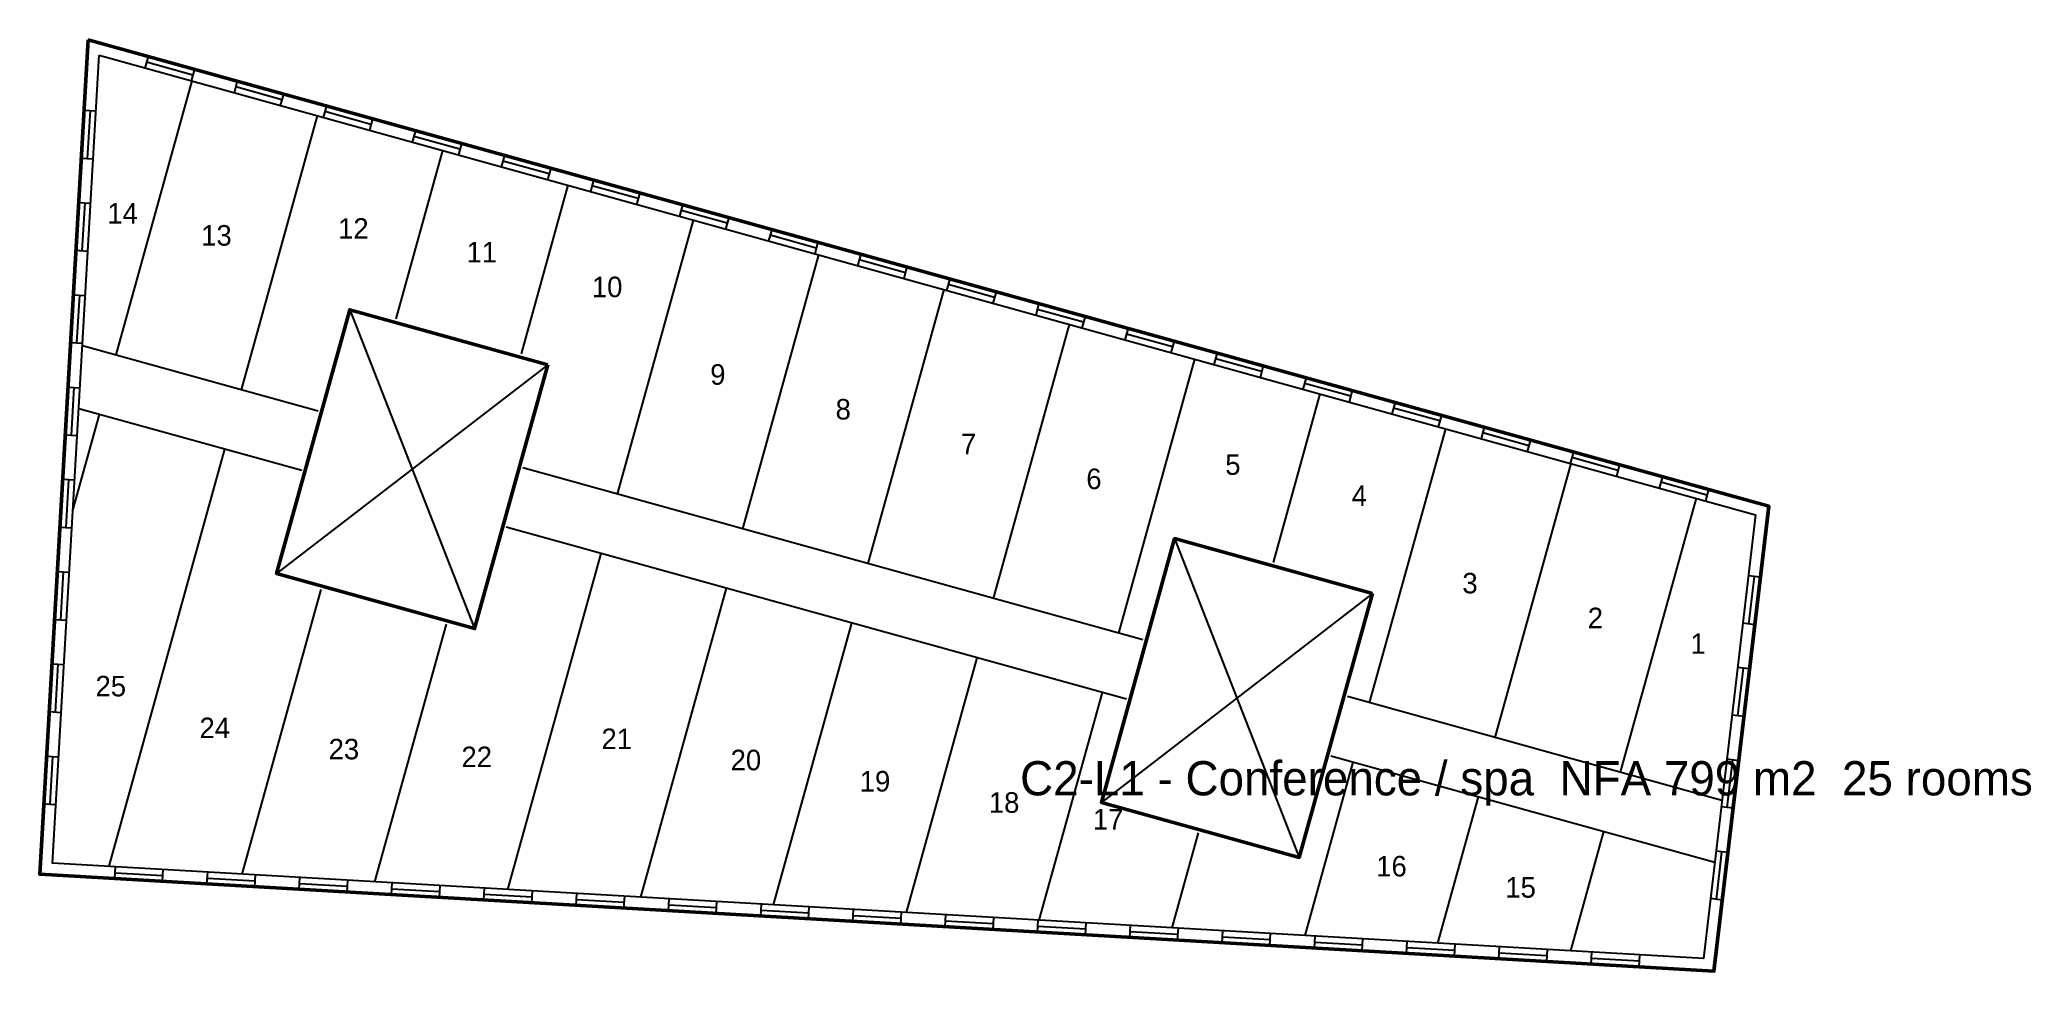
# Model space of a CAD drawing. Header units: metres. Extents: x -12.7 to 45.5, y -62.5 to -35.2.
import ezdxf
from ezdxf.enums import TextEntityAlignment as Align

# ---------------------------------------------------------------- set-up
doc = ezdxf.new("R2010")
doc.units = ezdxf.units.M
for name, color, linetype in [('CORE', 1, 'Continuous'), ('ROOMS', 4, 'Continuous'), ('TEXT', 250, 'Continuous'), ('WALL', 7, 'Continuous'), ('WINDOW', 5, 'Continuous')]:
    doc.layers.add(name, color=color, linetype=linetype)

msp = doc.modelspace()

# ---------------------------------------------------------------- linework, layer by layer
at = {"layer": 'CORE'}
for p, q in [((-3.615, -43.128), (0.028, -52.44)), ((2.167, -44.732), (-5.753, -50.836)), ((20.475, -49.811), (24.118, -59.124)), ((26.257, -51.415), (18.337, -57.52))]:
    msp.add_line(p, q, dxfattribs=at)
at = {"layer": 'CORE', "lineweight": 50}
for points in [[(2.167, -44.732), (-3.615, -43.128), (-5.753, -50.836), (0.028, -52.44)], [(26.257, -51.415), (20.475, -49.811), (18.337, -57.52), (24.118, -59.124)]]:
    msp.add_lwpolyline(points, close=True, dxfattribs=at)
at = {"layer": 'ROOMS'}
for p, q in [((-8.232, -36.443), (-10.453, -44.447)), ((-4.57, -37.459), (-6.791, -45.463)), ((-0.909, -38.475), (-2.274, -43.396)), ((2.753, -39.491), (1.388, -44.412)), ((6.415, -40.507), (4.194, -48.511)), ((10.077, -41.523), (7.856, -49.527)), ((13.738, -42.539), (11.517, -50.543)), ((17.4, -43.555), (15.179, -51.559)), ((-4.54, -46.088), (-11.426, -44.177)), ((21.062, -44.571), (18.841, -52.575)), ((24.723, -45.587), (23.358, -50.507)), ((-10.934, -46.182), (-11.702, -48.952)), ((-5.021, -47.822), (-11.533, -46.016)), ((28.385, -46.603), (26.164, -54.607)), ((-7.272, -47.198), (-10.654, -59.386)), ((32.047, -47.619), (29.826, -55.623)), ((19.55, -52.772), (1.435, -47.746)), ((35.708, -48.635), (33.488, -56.639)), ((19.069, -54.506), (0.953, -49.48)), ((3.713, -50.246), (0.99, -60.06)), ((-4.466, -51.297), (-6.773, -59.611)), ((7.375, -51.262), (4.871, -60.285)), ((-0.804, -52.313), (-2.891, -59.835)), ((11.036, -52.278), (8.752, -60.509)), ((14.698, -53.293), (12.634, -60.734)), ((18.36, -54.309), (16.515, -60.958)), ((36.465, -57.465), (25.525, -54.429)), ((25.683, -56.341), (24.277, -61.408)), ((36.252, -59.273), (25.043, -56.164)), ((29.345, -57.357), (28.159, -61.632)), ((21.166, -58.409), (20.396, -61.183)), ((33.006, -58.373), (32.04, -61.857))]:
    msp.add_line(p, q, dxfattribs=at)
at = {"layer": 'WALL', "lineweight": 50}
msp.add_lwpolyline([(-11.26, -35.24), (-12.67, -59.62), (36.23, -62.45), (37.83, -48.86)], close=True, dxfattribs=at)
at = {"layer": 'WALL'}
msp.add_lwpolyline([(-10.936, -35.693), (37.447, -49.117), (35.921, -62.082), (-12.3, -59.291), (-10.936, -35.693)], close=True, dxfattribs=at)
at = {"layer": 'WINDOW'}
for p, q in [((-9.504, -35.727), (-9.598, -36.064)), ((-8.202, -36.27), (-9.551, -35.896)), ((-8.155, -36.101), (-8.249, -36.439)), ((-6.902, -36.449), (-6.996, -36.786)), ((-5.6, -36.992), (-6.949, -36.618)), ((-5.553, -36.823), (-5.647, -37.161)), ((-4.301, -37.171), (-4.394, -37.508)), ((-11.379, -37.297), (-11.03, -37.317)), ((-11.204, -37.307), (-11.285, -38.705)), ((-2.998, -37.714), (-4.347, -37.339)), ((-2.952, -37.545), (-3.045, -37.882)), ((-1.699, -37.893), (-1.793, -38.23)), ((-0.397, -38.436), (-1.746, -38.061)), ((-0.35, -38.267), (-0.444, -38.604)), ((-11.46, -38.695), (-11.11, -38.715)), ((0.903, -38.615), (0.809, -38.952)), ((2.205, -39.157), (0.856, -38.783)), ((2.252, -38.989), (2.158, -39.326)), ((3.504, -39.336), (3.411, -39.674)), ((4.807, -39.879), (3.458, -39.505)), ((-11.535, -39.992), (-11.185, -40.013)), ((-11.36, -40.003), (-11.441, -41.4)), ((4.854, -39.711), (4.76, -40.048)), ((6.106, -40.058), (6.013, -40.396)), ((7.408, -40.601), (6.059, -40.227)), ((7.455, -40.433), (7.362, -40.77)), ((8.708, -40.78), (8.614, -41.117)), ((10.01, -41.323), (8.661, -40.949)), ((10.057, -41.154), (9.963, -41.492)), ((-11.616, -41.39), (-11.266, -41.41)), ((11.31, -41.502), (11.216, -41.839)), ((12.612, -42.045), (11.263, -41.671)), ((12.659, -41.876), (12.565, -42.213)), ((13.911, -42.224), (13.818, -42.561)), ((15.214, -42.767), (13.865, -42.392)), ((-11.691, -42.688), (-11.341, -42.708)), ((-11.516, -42.698), (-11.597, -44.096)), ((15.26, -42.598), (15.167, -42.935)), ((16.513, -42.946), (16.419, -43.283)), ((17.815, -43.489), (16.466, -43.114)), ((17.862, -43.32), (17.769, -43.657)), ((-11.772, -44.086), (-11.422, -44.106)), ((19.115, -43.667), (19.021, -44.005)), ((20.417, -44.21), (19.068, -43.836)), ((20.464, -44.042), (20.37, -44.379)), ((21.716, -44.389), (21.623, -44.727)), ((23.019, -44.932), (21.67, -44.558)), ((23.066, -44.764), (22.972, -45.101)), ((24.318, -45.111), (24.225, -45.448)), ((25.62, -45.654), (24.271, -45.28)), ((-11.847, -45.383), (-11.497, -45.404)), ((-11.672, -45.394), (-11.753, -46.791)), ((25.667, -45.485), (25.574, -45.823)), ((26.92, -45.833), (26.826, -46.17)), ((28.222, -46.376), (26.873, -46.002)), ((28.269, -46.207), (28.175, -46.545)), ((-11.927, -46.781), (-11.578, -46.801)), ((29.522, -46.555), (29.428, -46.892)), ((30.824, -47.098), (29.475, -46.723)), ((30.871, -46.929), (30.777, -47.266)), ((32.123, -47.277), (32.03, -47.614)), ((33.426, -47.82), (32.077, -47.445)), ((33.472, -47.651), (33.379, -47.988)), ((-12.003, -48.079), (-11.653, -48.099)), ((-11.828, -48.089), (-11.909, -49.487)), ((34.725, -47.999), (34.632, -48.336)), ((36.027, -48.541), (34.678, -48.167)), ((36.074, -48.373), (35.981, -48.71)), ((-12.083, -49.477), (-11.734, -49.497)), ((-12.158, -50.774), (-11.809, -50.795)), ((-11.984, -50.785), (-12.065, -52.182)), ((37.585, -50.938), (37.238, -50.897)), ((37.248, -52.308), (37.412, -50.917)), ((-12.239, -52.172), (-11.89, -52.192)), ((37.422, -52.328), (37.074, -52.287)), ((-12.314, -53.47), (-11.965, -53.49)), ((-12.14, -53.48), (-12.22, -54.878)), ((37.27, -53.619), (36.922, -53.578)), ((36.932, -54.989), (37.096, -53.599)), ((-12.395, -54.868), (-12.046, -54.888)), ((37.106, -55.009), (36.758, -54.969)), ((-12.47, -56.165), (-12.121, -56.186)), ((-12.295, -56.176), (-12.376, -57.573)), ((36.954, -56.301), (36.606, -56.26)), ((36.617, -57.67), (36.78, -56.28)), ((-12.551, -57.563), (-12.202, -57.583)), ((36.79, -57.691), (36.443, -57.65)), ((36.638, -58.982), (36.291, -58.941)), ((36.301, -60.352), (36.464, -58.962)), ((-10.483, -59.747), (-10.463, -59.397)), ((-10.473, -59.572), (-9.075, -59.653)), ((-9.085, -59.827), (-9.065, -59.478)), ((-7.787, -59.903), (-7.767, -59.553)), ((-7.777, -59.728), (-6.379, -59.809)), ((-6.39, -59.983), (-6.369, -59.634)), ((-5.092, -60.059), (-5.072, -59.709)), ((-5.082, -59.884), (-3.684, -59.965)), ((-3.694, -60.139), (-3.674, -59.79)), ((-2.396, -60.215), (-2.376, -59.865)), ((-2.386, -60.04), (-0.989, -60.121)), ((-0.999, -60.295), (-0.978, -59.946)), ((0.299, -60.371), (0.319, -60.021)), ((0.309, -60.196), (1.707, -60.277)), ((1.697, -60.451), (1.717, -60.102)), ((2.995, -60.527), (3.015, -60.177)), ((3.005, -60.352), (4.402, -60.433)), ((4.392, -60.607), (4.413, -60.258)), ((5.69, -60.683), (5.71, -60.333)), ((7.088, -60.763), (7.108, -60.414)), ((8.386, -60.839), (8.406, -60.489)), ((36.475, -60.372), (36.127, -60.331)), ((5.7, -60.508), (7.098, -60.589)), ((8.396, -60.664), (9.793, -60.745)), ((9.783, -60.919), (9.804, -60.57)), ((11.081, -60.995), (11.101, -60.645)), ((11.091, -60.82), (12.489, -60.901)), ((12.479, -61.075), (12.499, -60.726)), ((13.777, -61.151), (13.797, -60.801)), ((13.787, -60.976), (15.184, -61.057)), ((15.174, -61.231), (15.195, -60.882)), ((16.472, -61.307), (16.492, -60.957)), ((17.87, -61.387), (17.89, -61.038)), ((16.482, -61.132), (17.88, -61.213)), ((19.168, -61.463), (19.188, -61.113)), ((19.178, -61.288), (20.575, -61.369)), ((20.565, -61.543), (20.586, -61.194)), ((21.863, -61.619), (21.883, -61.269)), ((21.873, -61.444), (23.271, -61.525)), ((23.261, -61.699), (23.281, -61.35)), ((24.559, -61.775), (24.579, -61.425)), ((24.569, -61.6), (25.966, -61.681)), ((25.956, -61.855), (25.977, -61.506)), ((27.254, -61.931), (27.274, -61.581)), ((27.264, -61.756), (28.662, -61.837)), ((28.652, -62.011), (28.672, -61.662)), ((29.95, -62.087), (29.97, -61.737)), ((29.96, -61.912), (31.357, -61.993)), ((31.347, -62.167), (31.367, -61.818)), ((32.645, -62.243), (32.665, -61.893)), ((32.655, -62.068), (34.053, -62.149)), ((34.043, -62.323), (34.063, -61.974))]:
    msp.add_line(p, q, dxfattribs=at)

# ---------------------------------------------------------------- texts
at = {"layer": 'TEXT'}
for s, height, p in [('14', 0.6, (-10.254, -40.31)), ('13', 0.6, (-7.511, -40.953)), ('12', 0.6, (-3.512, -40.751)), ('11', 0.6, (0.24, -41.443)), ('10', 0.6, (3.901, -42.459)), ('9', 0.6, (7.135, -45.017)), ('8', 0.6, (10.797, -46.033)), ('7', 0.6, (14.459, -47.049)), ('5', 0.6, (22.179, -47.649)), ('6', 0.6, (18.12, -48.065)), ('4', 0.6, (25.871, -48.555)), ('3', 0.6, (29.105, -51.113)), ('2', 0.6, (32.767, -52.129)), ('1', 0.6, (35.768, -52.878)), ('25', 0.6, (-10.597, -54.122)), ('24', 0.6, (-7.56, -55.342)), ('23', 0.6, (-3.788, -55.962)), ('21', 0.6, (4.182, -55.661)), ('22', 0.6, (0.092, -56.188)), ('20', 0.6, (7.954, -56.281)), ('C2-L1 - Conference / spa  NFA 799 m2  25 rooms', 1, (30.754, -56.814)), ('19', 0.6, (11.725, -56.901)), ('18', 0.6, (15.497, -57.522)), ('17', 0.6, (18.535, -58.013)), ('16', 0.6, (26.811, -59.382)), ('15', 0.6, (30.582, -60.003))]:
    msp.add_text(s, height=height, dxfattribs=at).set_placement(p, align=Align.MIDDLE_CENTER)

doc.saveas('drawing.dxf')
